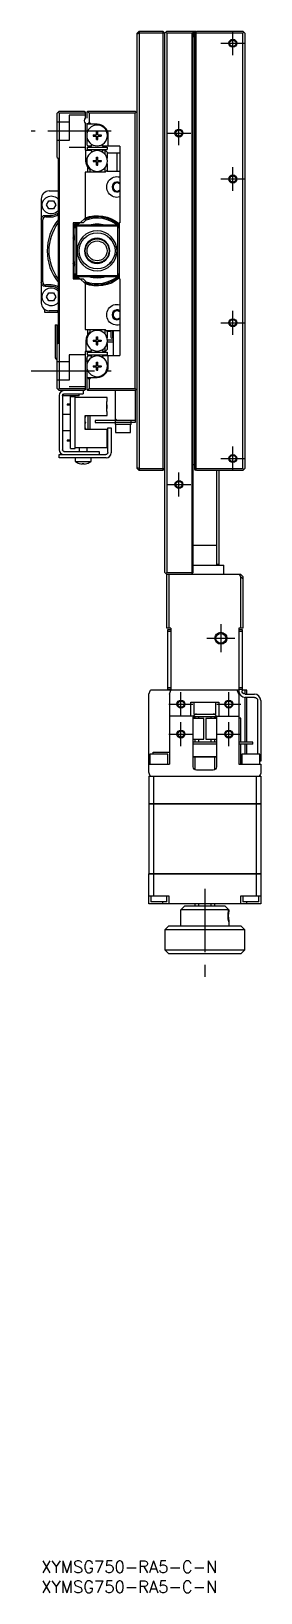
# Model space of a CAD drawing. Extents: x -2 to 451, y -8 to 383.
# Drawn here: x -2.5 to 55, y -8 to 383 of the extents above; entities that cross this region are included whole.
import ezdxf

# ---------------------------------------------------------------- set-up
doc = ezdxf.new("R2010")
doc.units = 0
doc.header["$LTSCALE"] = 0.5
doc.linetypes.add('CENTER', pattern=[50.8, 31.75, -6.35, 6.35, -6.35])
doc.linetypes.add('DASHED', pattern=[19.05, 12.7, -6.35])
for name, color, linetype in [('MSM_CENTER', 1, 'CENTER'), ('MSM_CONTINUOUS', 7, 'CONTINUOUS'), ('MSM_DASHED', 4, 'DASHED'), ('MSM_NARROW', 5, 'CONTINUOUS'), ('MSM_PART_NUMBER', 7, 'CONTINUOUS')]:
    doc.layers.add(name, color=color, linetype=linetype)
doc.styles.get("Standard").update_dxf_attribs({"font": 'txt.shx', "height": 1, "bigfont": 'bigfont.shx'})

# ---------------------------------------------------------------- blocks, each defined once
blk = doc.blocks.new('*U2')
at = {"layer": 'MSM_PART_NUMBER'}
blk.add_text('XYMSG750-RA5-C-N', height=3, dxfattribs=at).set_placement((0, -3))
blk = doc.blocks.new('*U3')
at = {"layer": 'MSM_PART_NUMBER'}
blk.add_text('XYMSG750-RA5-C-N', height=3, dxfattribs=at).set_placement((0, -8))

msp = doc.modelspace()

# ---------------------------------------------------------------- linework, layer by layer
at = {"layer": 'MSM_CENTER'}
for p, q in [((45, 380.02), (51, 380.02)), ((48, 377.02), (48, 383.02)), ((34.5, 354.52), (34.5, 360.52)), ((17.5, 358.02), (-2.5, 358.02)), ((31.5, 357.52), (37.5, 357.52)), ((48, 343.02), (48, 349.02)), ((45, 346.02), (51, 346.02)), ((48, 307.02), (48, 313.02)), ((45, 310.02), (51, 310.02)), ((-2.5, 298.02), (17.5, 298.02)), ((48, 273.02), (48, 279.02)), ((45, 276.02), (51, 276.02)), ((34.5, 266.52), (34.5, 272.52)), ((31.5, 269.52), (37.5, 269.52)), ((41.5, 231.02), (48.5, 231.02)), ((45, 234.52), (45, 227.52)), ((35, 211.52), (35, 217.52)), ((47, 211.52), (47, 217.52)), ((32, 214.52), (38, 214.52)), ((44, 214.52), (50, 214.52)), ((35, 204.02), (35, 210.02)), ((47, 204.02), (47, 210.02)), ((32, 207.02), (38, 207.02)), ((44, 207.02), (50, 207.02)), ((41, 168.27), (41, 146.27))]:
    msp.add_line(p, q, dxfattribs=at)
at = {"layer": 'MSM_CONTINUOUS'}
for p, q in [((24.5, 383.02), (24, 382.52)), ((24.5, 382.52), (24, 382.31)), ((24, 273.52), (24, 382.52)), ((24.5, 383.02), (30.5, 383.02)), ((24.5, 383.02), (24.5, 273.02)), ((31, 382.52), (24.5, 382.52)), ((30.5, 383.02), (31, 382.52)), ((30.5, 383.02), (30.5, 273.02)), ((31.5, 383.02), (31, 382.52)), ((31, 247.52), (31, 382.52)), ((31.5, 382.52), (31.25, 382.77)), ((31.5, 383.02), (38.7, 383.02)), ((37.8, 382.52), (31.5, 382.52)), ((31.5, 382.52), (31.5, 247.52)), ((38, 382.72), (37.8, 382.52)), ((37.8, 247.52), (37.8, 382.52)), ((38, 383.02), (38, 247.42)), ((38.2, 381.62), (38.2, 383.02)), ((38.5, 381.62), (38.2, 381.62)), ((38.4, 382.62), (38.4, 381.92)), ((38.6, 382.62), (38.5, 382.52)), ((38.5, 273.52), (38.5, 382.52)), ((39, 383.02), (38.6, 382.62)), ((38.6, 382.62), (38.7, 382.52)), ((38.7, 383.02), (38.85, 382.87)), ((38.7, 382.92), (38.9, 382.92)), ((38.7, 382.52), (38.7, 273.52)), ((50.5, 382.52), (38.7, 382.52)), ((39, 383.02), (50.5, 383.02)), ((51, 382.52), (50.5, 383.02)), ((50.5, 382.52), (50.75, 382.77)), ((50.5, 273.52), (50.5, 382.52)), ((51, 382.52), (51, 273.52)), ((4, 362.52), (4.5, 363.02)), ((4, 351.42), (4, 362.52)), ((4.5, 362.52), (4.25, 362.77)), ((4.5, 363.02), (10.8, 363.02)), ((4.5, 362.52), (4.5, 293.52)), ((11, 362.52), (4.5, 362.52)), ((10.8, 363.02), (11, 362.82)), ((11, 362.82), (11, 361.28)), ((11, 359.96), (11, 353.22)), ((11.5, 362.82), (11.6, 362.92)), ((11.5, 361.28), (11.5, 362.82)), ((11.5, 357.64), (11.5, 359.96)), ((11.7, 363.02), (11.6, 362.92)), ((11.6, 362.92), (12, 362.52)), ((12, 360.22), (11.65, 359.72)), ((11.7, 363.02), (23.5, 363.02)), ((12, 362.52), (12, 360.22)), ((23.5, 362.52), (12, 362.52)), ((12.5, 359.72), (12, 360.22)), ((24, 362.52), (23.5, 363.02)), ((23.5, 362.52), (23.75, 362.77)), ((23.5, 293.52), (23.5, 362.52)), ((14, 359.72), (11.5, 359.72)), ((11.5, 354.52), (11.5, 356.21)), ((13, 357.07), (13.8, 357.07)), ((13, 357.07), (13, 356.78)), ((13, 356.78), (13.8, 356.78)), ((13.53, 356.78), (13.53, 357.07)), ((13.86, 357.92), (14.15, 357.92)), ((13.86, 357.13), (13.86, 357.92)), ((14.15, 357.39), (13.86, 357.39)), ((13.86, 355.92), (13.86, 356.72)), ((13.86, 356.45), (14.15, 356.45)), ((13.86, 355.92), (14.15, 355.92)), ((14.15, 357.13), (14.15, 357.92)), ((14.15, 355.92), (14.15, 356.72)), ((14.21, 357.07), (15, 357.07)), ((14.21, 356.78), (15, 356.78)), ((14.47, 356.78), (14.47, 357.07)), ((15, 357.07), (15, 356.78)), ((16.8, 354.22), (16.8, 356.92)), ((11, 353.22), (12.46, 353.22)), ((11.2, 350.52), (11.2, 353.22)), ((11.5, 354.52), (11.8, 354.22)), ((11.5, 354.02), (11.5, 353.42)), ((11.5, 354.02), (16.5, 354.02)), ((11.5, 353.42), (16.5, 353.42)), ((12.45, 354.22), (11.8, 354.22)), ((12.6, 354.48), (12.45, 354.22)), ((12.46, 353.22), (12.67, 352.84)), ((15.55, 354.22), (15.4, 354.48)), ((15.46, 353.08), (15.54, 353.22)), ((16, 353.22), (15.54, 353.22)), ((19.7, 354.22), (15.55, 354.22)), ((16, 352.18), (16, 353.22)), ((16.5, 352.72), (16, 353.22)), ((16.5, 354.02), (16.5, 353.42)), ((16.5, 352.72), (16.5, 351.24)), ((19.7, 352.47), (16.5, 352.47)), ((19, 347.97), (19, 352.47)), ((19.7, 354.22), (19.7, 335.02)), ((4, 351.42), (4.3, 351.12)), ((4.3, 304.92), (4.3, 351.12)), ((11.7, 347.72), (11.7, 348.92)), ((12.2, 348.38), (12.2, 347.72)), ((13, 350.67), (13.8, 350.67)), ((13, 350.67), (13, 350.38)), ((13, 350.38), (13.8, 350.38)), ((13.53, 350.38), (13.53, 350.67)), ((13.86, 351.52), (14.15, 351.52)), ((13.86, 350.73), (13.86, 351.52)), ((14.15, 350.99), (13.86, 350.99)), ((13.86, 349.52), (13.86, 350.32)), ((13.86, 350.05), (14.15, 350.05)), ((13.86, 349.52), (14.15, 349.52)), ((14.15, 350.73), (14.15, 351.52)), ((14.15, 349.52), (14.15, 350.32)), ((14.21, 350.67), (15, 350.67)), ((14.21, 350.38), (15, 350.38)), ((14.47, 350.38), (14.47, 350.67)), ((15, 350.67), (15, 350.38)), ((16, 347.72), (16, 348.86)), ((16, 347.72), (16.5, 348.22)), ((16.5, 348.02), (16.3, 348.02)), ((16.5, 349.81), (16.5, 347.97)), ((16, 347.72), (11, 347.72)), ((11, 347.72), (11, 335.52)), ((16.5, 347.97), (19.7, 347.97)), ((0, 341.02), (0, 315.02)), ((1.35, 339.52), (1.92, 340.52)), ((1.92, 340.52), (3.08, 340.52)), ((2, 343.02), (4.3, 343.02)), ((3.08, 340.52), (3.65, 339.52)), ((1, 336.92), (2.5, 336.92)), ((1.13, 336.54), (2.5, 336.54)), ((1.92, 338.52), (1.35, 339.52)), ((3.08, 338.52), (1.92, 338.52)), ((3.65, 339.52), (3.08, 338.52)), ((0.38, 320.25), (0.38, 335.79)), ((10.5, 335.02), (8, 335.02)), ((8, 335.02), (8, 321.02)), ((8.5, 333.72), (9.3, 334.52)), ((8.5, 322.32), (8.5, 333.72)), ((8.8, 334.02), (8.8, 322.02)), ((19, 334.22), (9, 334.22)), ((9.3, 334.52), (18.7, 334.52)), ((9.79, 335.02), (11, 336.23)), ((11, 335.52), (10.5, 335.02)), ((18.7, 334.52), (19.5, 333.72)), ((19.2, 322.02), (19.2, 334.02)), ((19.5, 335.02), (19.5, 321.02)), ((19.7, 335.02), (19.5, 335.02)), ((17.2, 331), (17.2, 331.19)), ((17.2, 331), (17.43, 330.77)), ((17.43, 330.94), (17.43, 330.77)), ((17.43, 330.77), (17.56, 330.77)), ((17.56, 330.77), (17.56, 330.77)), ((12.56, 325.22), (12.63, 325.22)), ((12.69, 325.16), (12.63, 325.22)), ((15.38, 325.22), (15.31, 325.16)), ((15.38, 325.22), (15.44, 325.22)), ((17.43, 325.27), (17.2, 325.05)), ((17.2, 324.86), (17.2, 325.05)), ((17.43, 325.27), (17.43, 325.1)), ((17.56, 325.27), (17.43, 325.27)), ((17.56, 325.27), (17.56, 325.27)), ((8, 321.02), (10.5, 321.02)), ((9.3, 321.52), (8.5, 322.32)), ((9, 321.82), (19, 321.82)), ((18.7, 321.52), (9.3, 321.52)), ((11, 319.81), (9.79, 321.02)), ((10.5, 321.02), (11, 320.52)), ((19.5, 322.32), (18.7, 321.52)), ((19.7, 321.02), (19.5, 321.02)), ((19.7, 321.02), (19.7, 301.82)), ((2.5, 319.12), (1, 319.12)), ((2.5, 319.5), (1.13, 319.5)), ((1.35, 316.52), (1.92, 317.52)), ((1.92, 317.52), (3.08, 317.52)), ((3.08, 317.52), (3.65, 316.52)), ((11, 320.52), (11, 308.32)), ((0.9, 312.62), (0.9, 313.35)), ((1.92, 315.52), (1.35, 316.52)), ((3.08, 315.52), (1.92, 315.52)), ((4.3, 313.02), (2, 313.02)), ((3.65, 316.52), (3.08, 315.52)), ((4.1, 313.02), (4.1, 312.62)), ((4.1, 312.62), (0.9, 312.62)), ((3.5, 309.52), (4, 309.52)), ((3.5, 309.52), (3.5, 301.52)), ((4, 304.62), (4, 309.52)), ((11, 308.32), (16, 308.32)), ((11.2, 305.52), (11.2, 302.82)), ((11.7, 307.12), (11.7, 308.32)), ((12.2, 308.32), (12.2, 307.67)), ((13, 305.67), (13.8, 305.67)), ((13, 305.67), (13, 305.38)), ((13, 305.38), (13.8, 305.38)), ((13.53, 305.38), (13.53, 305.67)), ((13.86, 306.52), (14.15, 306.52)), ((13.86, 305.73), (13.86, 306.52)), ((14.15, 305.99), (13.86, 305.99)), ((13.86, 304.52), (13.86, 305.32)), ((13.86, 305.05), (14.15, 305.05)), ((14.15, 305.73), (14.15, 306.52)), ((14.15, 304.52), (14.15, 305.32)), ((14.21, 305.67), (15, 305.67)), ((14.21, 305.38), (15, 305.38)), ((14.47, 305.38), (14.47, 305.67)), ((15, 305.67), (15, 305.38)), ((16, 307.18), (16, 308.32)), ((16.5, 307.82), (16, 308.32)), ((19.7, 308.02), (16.3, 308.02)), ((17.43, 307.82), (16.5, 307.82)), ((16.5, 307.82), (16.5, 306.24)), ((18, 305.12), (16.57, 305.12)), ((18, 305.62), (16.6, 305.62)), ((17.43, 308.02), (17.43, 306.42)), ((17.93, 306.42), (17.93, 308.02)), ((18, 307.82), (17.93, 307.82)), ((18, 308.02), (18, 301.82)), ((4.3, 304.92), (4, 304.62)), ((4, 293.52), (4, 304.62)), ((12.46, 302.82), (11, 302.82)), ((11, 302.82), (11, 293.22)), ((11.5, 302.62), (11.5, 302.02)), ((11.5, 302.62), (16.5, 302.62)), ((11.5, 302.02), (16.5, 302.02)), ((11.8, 301.82), (11.5, 301.52)), ((11.5, 299.84), (11.5, 301.52)), ((11.8, 301.82), (12.45, 301.82)), ((12.6, 301.56), (12.45, 301.82)), ((12.46, 302.82), (12.67, 303.2)), ((13.86, 304.52), (14.15, 304.52)), ((15.55, 301.82), (15.4, 301.56)), ((15.46, 302.96), (15.54, 302.82)), ((16, 302.82), (15.54, 302.82)), ((15.55, 301.82), (19.7, 301.82)), ((16, 302.82), (16, 303.86)), ((16, 302.82), (16.5, 303.32)), ((16.5, 304.81), (16.5, 303.32)), ((16.5, 302.62), (16.5, 302.02)), ((16.8, 299.12), (16.8, 301.82)), ((11, 301.02), (11.5, 301.02)), ((11, 300.52), (11.5, 300.52)), ((11.5, 293.22), (11.5, 298.41)), ((13, 299.27), (13.8, 299.27)), ((13, 299.27), (13, 298.98)), ((13, 298.98), (13.8, 298.98)), ((13.53, 298.98), (13.53, 299.27)), ((13.86, 300.12), (14.15, 300.12)), ((13.86, 299.33), (13.86, 300.12)), ((14.15, 299.59), (13.86, 299.59)), ((13.86, 298.12), (13.86, 298.92)), ((13.86, 298.65), (14.15, 298.65)), ((13.86, 298.12), (14.15, 298.12)), ((14.15, 299.33), (14.15, 300.12)), ((14.15, 298.12), (14.15, 298.92)), ((14.21, 299.27), (15, 299.27)), ((14.21, 298.98), (15, 298.98)), ((14.47, 298.98), (14.47, 299.27)), ((15, 299.27), (15, 298.98)), ((4.25, 293.27), (4, 293.52)), ((4.25, 293.27), (4.5, 293.52)), ((4.5, 293.02), (4.25, 293.27)), ((4.5, 293.52), (11, 293.52)), ((11.5, 296.32), (14, 296.32)), ((12, 293.52), (11.6, 293.12)), ((11.65, 296.32), (12, 295.82)), ((12, 295.82), (12.5, 296.32)), ((12, 295.82), (12, 293.52)), ((12, 293.52), (23.5, 293.52)), ((23.75, 293.27), (23.5, 293.52)), ((23.5, 293.02), (24, 293.52)), ((10.8, 293.02), (4.5, 293.02)), ((4.5, 291.82), (4.5, 278.22)), ((5.3, 291.82), (5.3, 278.22)), ((5.5, 292.17), (5.5, 291.72)), ((9.5, 291.72), (5.5, 291.72)), ((5.7, 292.22), (10.5, 292.22)), ((6.5, 289.65), (6.5, 289.4)), ((7.3, 289.65), (6.5, 289.65)), ((7.3, 289.4), (6.5, 289.4)), ((7.3, 278.52), (7.3, 291.52)), ((7.3, 291.52), (8.5, 291.52)), ((8.5, 278.52), (8.5, 291.52)), ((16.5, 291.27), (8.5, 291.27)), ((9.5, 291.72), (9.5, 292.22)), ((10.5, 293.02), (10.5, 292.22)), ((11, 293.22), (10.8, 293.02)), ((11.6, 293.12), (11.5, 293.22)), ((11.6, 293.12), (11.7, 293.02)), ((23.5, 293.02), (11.7, 293.02)), ((16.5, 290.27), (16.4, 290.27)), ((16.4, 287.77), (16.4, 290.27)), ((16.4, 289.47), (16.5, 289.47)), ((16.5, 290.27), (16.5, 291.27)), ((16.5, 288.57), (16.5, 289.47)), ((18.5, 293.02), (18.5, 284.52)), ((23.5, 293.02), (23.5, 285.02)), ((7.3, 287.02), (5.3, 287.02)), ((11, 286.77), (16.5, 286.77)), ((11, 283.27), (11, 286.77)), ((11.7, 286.77), (11.7, 283.27)), ((12.2, 286.77), (12.2, 283.27)), ((13.5, 285.52), (13.5, 285.02)), ((23.5, 285.52), (13.5, 285.52)), ((16.4, 289.1), (16.5, 289.1)), ((16.4, 288.95), (16.5, 288.95)), ((16.4, 288.57), (16.5, 288.57)), ((16.5, 287.77), (16.4, 287.77)), ((16.5, 286.77), (16.5, 287.77)), ((19, 285.52), (18.5, 286.02)), ((22.5, 284.52), (22.5, 285.52)), ((5.3, 283.02), (7.3, 283.02)), ((16.5, 283.27), (11, 283.27)), ((13.5, 285.02), (18.5, 285.02)), ((16.5, 278.77), (16.5, 283.27)), ((16.7, 277.52), (16.7, 283.72)), ((16.7, 283.72), (17.5, 283.72)), ((17.5, 283.72), (17.5, 277.42)), ((22.5, 285.02), (18.5, 285.02)), ((22.5, 284.52), (18.5, 284.52)), ((18.6, 284.52), (18.6, 282.52)), ((18.6, 282.52), (22.4, 282.52)), ((22.4, 282.52), (22.4, 284.52)), ((23.5, 285.02), (22.5, 285.02)), ((5.7, 277.82), (14.5, 277.82)), ((6.5, 280.65), (6.5, 280.4)), ((7.3, 280.65), (6.5, 280.65)), ((7.3, 280.4), (6.5, 280.4)), ((7.3, 278.52), (8.5, 278.52)), ((8.5, 278.77), (16.5, 278.77)), ((9.5, 278.77), (9.5, 277.82)), ((11.5, 277.82), (11.5, 278.77)), ((14.5, 277.82), (14.5, 277.02)), ((4.5, 276.22), (4.5, 277.02)), ((4.5, 277.02), (16.2, 277.02)), ((16.3, 276.22), (4.5, 276.22)), ((8.5, 276.22), (8.5, 275.32)), ((8.5, 275.32), (12.5, 275.32)), ((9.55, 274.77), (9.57, 274.77)), ((10.3, 274.77), (10.7, 274.77)), ((10.3, 274.63), (10.3, 274.77)), ((10.7, 274.77), (10.7, 274.63)), ((11.43, 274.77), (11.45, 274.77)), ((12.5, 275.32), (12.5, 276.22)), ((24.5, 273.52), (24, 273.73)), ((38.5, 274.42), (38.1, 274.42)), ((38.1, 247.52), (38.1, 274.42)), ((38.4, 274.12), (38.4, 273.42)), ((24.5, 273.02), (24, 273.52)), ((24.5, 273.52), (31, 273.52)), ((30.5, 273.02), (24.5, 273.02)), ((31, 273.52), (30.5, 273.02)), ((38.5, 273.52), (38.6, 273.42)), ((38.7, 273.52), (38.6, 273.42)), ((38.6, 273.42), (39, 273.02)), ((38.7, 273.52), (50.5, 273.52)), ((38.9, 273.12), (38.7, 273.12)), ((50.5, 273.02), (39, 273.02)), ((44, 249.32), (44, 273.02)), ((44.5, 273.02), (44.5, 249.52)), ((50.75, 273.27), (50.5, 273.52)), ((50.5, 273.02), (51, 273.52)), ((38.1, 254.32), (44, 254.32)), ((31, 247.52), (31.5, 247.02)), ((31.25, 247.27), (31.5, 247.52)), ((31.5, 247.52), (37.8, 247.52)), ((31.5, 233.52), (31.5, 247.02)), ((50, 247.02), (31.5, 247.02)), ((32, 247.02), (32, 233.52)), ((37.6, 247.02), (38, 247.42)), ((37.8, 247.52), (37.95, 247.37)), ((38, 247.42), (38.1, 247.52)), ((38.1, 249.32), (45.75, 249.32)), ((44.5, 249.52), (44, 249.52)), ((45.75, 247.02), (45.75, 249.32)), ((50, 246.41), (49.69, 247.02)), ((50, 247.02), (50.5, 246.52)), ((50, 233.52), (50, 246.41)), ((50.5, 245.91), (50, 246.41)), ((50.5, 246.52), (50.5, 233.52)), ((32.5, 233.52), (31.5, 233.52)), ((31.7, 218.22), (31.7, 233.22)), ((31.7, 233.22), (32.5, 233.22)), ((32.5, 232.72), (31.7, 232.72)), ((32.5, 233.52), (32.5, 218.02)), ((49.5, 233.52), (49.5, 217.82)), ((50.5, 233.52), (49.5, 233.52)), ((49.5, 233.22), (50.3, 233.22)), ((50.3, 232.72), (49.5, 232.72)), ((50.3, 233.22), (50.3, 217.82)), ((27, 217.02), (27.38, 218.02)), ((27, 197.52), (27, 217.02)), ((32.48, 218.02), (27.38, 218.02)), ((31.7, 218.72), (32.5, 218.72)), ((32.5, 218.22), (31.7, 218.22)), ((32.1, 217.02), (32.48, 218.02)), ((32.1, 217.02), (32.1, 199.52)), ((49.5, 218.02), (32.5, 218.02)), ((49.5, 217.02), (49.12, 218.02)), ((49.5, 218.72), (50.3, 218.72)), ((50.3, 218.22), (49.5, 218.22)), ((49.5, 217.02), (49.5, 199.52)), ((51.5, 218.02), (50.3, 218.02)), ((51, 218.02), (51, 217.03)), ((51, 216.22), (51, 205.02)), ((51.1, 217.02), (53.4, 217.02)), ((53.4, 216.22), (51.1, 216.22)), ((51.5, 217.02), (51.5, 218.02)), ((51.5, 205.02), (51.5, 216.22)), ((54.2, 215.42), (54.2, 202.02)), ((55, 215.42), (55, 200.22)), ((38.13, 211.52), (32.1, 211.52)), ((37.5, 215.02), (44.5, 215.02)), ((37.5, 211.52), (37.5, 215.02)), ((38.1, 198.82), (38.1, 211.22)), ((38.12, 211.42), (43.88, 211.42)), ((38.13, 211.52), (38.13, 211.43)), ((38.13, 211.43), (38.16, 211.51)), ((38.25, 215.02), (38.25, 212.02)), ((38.25, 212.02), (43.75, 212.02)), ((38.5, 211.42), (38.5, 210.92)), ((39.5, 210.92), (39.5, 211.42)), ((42.5, 211.42), (42.5, 210.92)), ((43.5, 210.92), (43.5, 211.42)), ((43.75, 212.02), (43.75, 215.02)), ((43.85, 211.51), (43.87, 211.43)), ((43.87, 211.52), (43.87, 211.43)), ((43.87, 211.52), (49.5, 211.52)), ((43.9, 211.22), (43.9, 198.82)), ((44.5, 215.02), (44.5, 211.52)), ((38.5, 211.02), (38.1, 211.02)), ((40.75, 210.92), (38.1, 210.92)), ((40.75, 205.72), (40.75, 210.92)), ((41.25, 210.92), (41.25, 205.72)), ((43.9, 210.92), (41.25, 210.92)), ((43.9, 211.02), (43.5, 211.02)), ((50, 211.02), (49.5, 211.02)), ((50, 205.02), (50, 211.02)), ((38.1, 205.72), (40.75, 205.72)), ((43.9, 205.02), (38.1, 205.02)), ((43.9, 204.52), (38.1, 204.52)), ((38.5, 205.72), (38.5, 205.02)), ((39.5, 205.02), (39.5, 205.72)), ((41.25, 205.72), (43.9, 205.72)), ((42.5, 205.72), (42.5, 205.02)), ((43.5, 205.02), (43.5, 205.72)), ((53, 205.02), (49.5, 205.02)), ((53, 204.52), (49.5, 204.52)), ((50, 199.52), (50, 204.52)), ((51, 204.52), (51, 202.02)), ((51.5, 202.02), (51.5, 204.52)), ((53, 204.52), (53, 205.02)), ((27, 199.52), (32.1, 199.52)), ((31.75, 202.02), (27.25, 202.02)), ((27.25, 202.02), (27.25, 199.52)), ((28.05, 202.02), (28.05, 202.52)), ((28.05, 202.52), (32.1, 202.52)), ((31.75, 199.52), (31.75, 202.02)), ((38.1, 201.42), (43.9, 201.42)), ((43.9, 201.22), (38.1, 201.22)), ((38.5, 201.22), (38.5, 198.13)), ((43.5, 198.13), (43.5, 201.22)), ((49.5, 199.52), (55, 199.52)), ((54.75, 202.02), (50.25, 202.02)), ((50.25, 202.02), (50.25, 199.52)), ((54.75, 199.52), (54.75, 202.02)), ((54.75, 200.72), (55, 200.72)), ((55, 200.22), (54.75, 200.22)), ((55, 199.52), (55, 197.52)), ((27, 196.52), (27, 189.53)), ((27, 196.52), (55, 196.52)), ((28.15, 196.52), (28.15, 189.53)), ((43.1, 198.02), (38.9, 198.02)), ((53.85, 196.52), (53.85, 189.53)), ((55, 196.52), (55, 189.53)), ((27, 189.53), (55, 189.53)), ((27, 189.52), (27, 172.03)), ((55, 189.52), (27, 189.52)), ((27.01, 189.52), (27.01, 189.53)), ((28.15, 189.52), (28.15, 172.03)), ((28.16, 189.52), (28.16, 189.53)), ((53.84, 189.52), (53.84, 189.53)), ((53.85, 189.52), (53.85, 172.03)), ((54.99, 189.52), (54.99, 189.53)), ((55, 189.52), (55, 172.03)), ((27, 172.03), (55, 172.03)), ((55, 172.02), (27, 172.02)), ((27, 164.52), (27, 172.02)), ((27.01, 172.02), (27.01, 172.03)), ((28.15, 172.02), (28.15, 166.52)), ((28.16, 172.02), (28.16, 172.03)), ((53.84, 172.02), (53.84, 172.03)), ((53.85, 172.02), (53.85, 166.52)), ((54.99, 172.02), (54.99, 172.03)), ((55, 172.02), (55, 164.52)), ((27, 166.52), (32, 166.52)), ((55, 164.52), (27, 164.52)), ((27.5, 166.52), (27.5, 165.02)), ((31.5, 165.02), (27.5, 165.02)), ((30.5, 164.52), (30.5, 165.02)), ((31.5, 165.02), (31.5, 166.52)), ((32, 166.52), (32, 164.52)), ((38.5, 164.52), (38.5, 164.02)), ((39.5, 164.02), (39.5, 164.52)), ((42.5, 164.52), (42.5, 164.02)), ((43.5, 164.02), (43.5, 164.52)), ((50, 166.52), (55, 166.52)), ((50, 164.52), (50, 166.52)), ((50.5, 166.52), (50.5, 165.02)), ((54.5, 165.02), (50.5, 165.02)), ((51.5, 164.52), (51.5, 165.02)), ((54.5, 165.02), (54.5, 166.52)), ((36, 164.02), (35, 163.02)), ((47, 163.02), (35, 163.02)), ((35, 159.02), (35, 163.02)), ((36, 164.02), (46, 164.02)), ((47, 163.02), (46, 164.02)), ((47, 163.02), (47, 162.77)), ((32, 159.02), (31, 158.02)), ((51, 158.02), (31, 158.02)), ((31, 158.02), (31, 153.02)), ((32, 159.02), (50, 159.02)), ((47, 160.27), (47, 159.02)), ((51, 158.02), (50, 159.02)), ((51, 153.02), (51, 158.02)), ((31, 153.02), (51, 153.02)), ((31, 153.02), (32, 152.02)), ((50, 152.02), (51, 153.02)), ((50, 152.02), (32, 152.02))]:
    msp.add_line(p, q, dxfattribs=at)
for centre, radius in [((48, 380.02), 0.783), ((34.5, 357.52), 0.783), ((48, 346.02), 0.783), ((14, 328.02), 4.5), ((14, 328.02), 3), ((48, 310.02), 0.783), ((48, 276.02), 0.783), ((34.5, 269.52), 0.783), ((45, 231.02), 1.23), ((35, 214.52), 0.783), ((47, 214.52), 0.783), ((35, 207.02), 0.783), ((47, 207.02), 0.783)]:
    msp.add_circle(centre, radius, dxfattribs=at)
at = {"layer": 'MSM_CONTINUOUS', "extrusion": (0, 0, -1)}
for centre, radius in [((-14, 356.92), 2.6), ((-14, 350.52), 2.6), ((-14, 328.02), 5), ((-14, 328.02), 3.15), ((-14, 305.52), 2.6), ((-14, 299.12), 2.6)]:
    msp.add_circle(centre, radius, dxfattribs=at)
at = {"layer": 'MSM_CONTINUOUS'}
for centre, radius, start, end in [((38.7, 382.62), 0.3, 90, 180), ((38.7, 381.92), 0.3, 180, 228.1897), ((11.75, 360.62), 1, 138.5904, 221.4096), ((14, 356.92), 2.8, 0, 90), ((14, 353.72), 1.59, 143.8028, 169.1069), ((14, 353.72), 1.59, 190.8931, 216.1972), ((14.12, 353.61), 1.75, 142.994, 150), ((14.12, 353.84), 1.75, 214.5052, 217.006), ((13.89, 353.61), 1.75, 30, 37.006), ((14, 353.72), 1.59, 10.8931, 36.1972), ((14, 353.72), 1.59, 323.8028, 349.1069), ((13.89, 353.84), 1.75, 322.994, 334.5052), ((14, 350.52), 2.8, 214.7719, 229.9948), ((19, 344.02), 1.01, 45.9346, 314.0654), ((2, 341.02), 2, 90, 180), ((1.11, 335.81), 0.727, 88.5587, 181.4413), ((2.5, 339.52), 2.6, 270, 313.8131), ((2.5, 339.52), 2.98, 270, 307.1302), ((14, 328.02), 8.5, 49.6798, 110.6673), ((14, 328.02), 12.5, 140.8958, 219.1042), ((14, 328.02), 8.5, 124.5603, 134.9009), ((14, 328.02), 8.2, 121.3881, 137.0297), ((14, 328.02), 8.2, 47.8764, 111.4601), ((14, 328.02), 6.5, 147.7958, 157.3801), ((14, 328.02), 6.5, 202.6199, 212.2042), ((14, 328.02), 8.2, 222.9703, 238.6119), ((14, 328.02), 8.5, 225.0991, 235.4397), ((14, 328.02), 8.2, 248.5399, 312.1236), ((14, 328.02), 8.5, 249.3327, 310.3202), ((1.11, 320.23), 0.728, 178.5787, 271.4213), ((2.5, 316.52), 2.98, 52.8698, 90), ((2.5, 316.52), 2.6, 46.1869, 90), ((2, 315.02), 2, 180, 270), ((19, 312.02), 1.01, 45.9346, 314.0654), ((14, 305.52), 2.8, 130.0052, 180), ((17.68, 306.42), 0.25, 180, 0), ((4.5, 301.52), 1, 180, 240.0001), ((14, 302.32), 1.59, 143.8028, 169.1069), ((14, 302.32), 1.59, 190.8931, 216.1972), ((14, 302.32), 1.59, 10.8931, 36.1972), ((14, 302.32), 1.59, 323.8028, 349.1069), ((14, 299.12), 2.8, 270, 0), ((5.7, 291.82), 1.2, 90, 180), ((10.9, 286.52), 0.25, 293.5782, 66.4218), ((10.9, 285.02), 0.25, 293.5782, 66.4218), ((10.9, 283.52), 0.25, 293.5782, 66.4218), ((5.7, 278.22), 1.2, 180, 270), ((10.5, 277.82), 3.2, 231.3178, 252.73), ((10.5, 277.82), 3.19, 253.0947, 266.4096), ((10.5, 277.82), 3.19, 273.5904, 286.9053), ((10.5, 277.82), 3.2, 287.27, 308.6822), ((16.3, 277.42), 1.2, 270, 0), ((38.7, 274.12), 0.3, 131.8103, 180), ((38.7, 273.42), 0.3, 180, 270), ((51.1, 217.82), 1.6, 180, 270), ((53.4, 215.42), 1.6, 0, 90), ((38.9, 211.22), 0.802, 90.0839, 158.3715), ((43.1, 211.22), 0.8, 21.0185, 90), ((52.87, 161.52), 6, 167.9783, 192.0217)]:
    msp.add_arc(centre, radius, start, end, dxfattribs=at)
at = {"layer": 'MSM_CONTINUOUS', "extrusion": (0, 0, -1)}
for centre, radius, start, end in [((-13.8, 357.13), 0.06, 180, 270), ((-13.8, 356.72), 0.06, 90, 180), ((-14.21, 357.13), 0.06, 270, 0), ((-14.21, 356.72), 0.06, 0, 90), ((-14, 350.52), 2.8, 325.2281, 0), ((-13.8, 350.73), 0.06, 180, 270), ((-13.8, 350.32), 0.06, 90, 180), ((-14.21, 350.73), 0.06, 270, 0), ((-14.21, 350.32), 0.06, 0, 90), ((-19, 344.02), 2.6, 254.3815, 105.6185), ((-2.5, 339.52), 2.25, 216.8699, 143.1302), ((-1, 335.92), 1, 0, 90), ((-14, 328.02), 8.8, 70.0677, 128.6822), ((-14, 328.02), 12, 323.9334, 36.0666), ((-14, 328.02), 8.8, 47.0141, 52.6982), ((-14, 328.02), 6.8, 72.9174, 107.0826), ((-14, 328.02), 6.8, 28.0725, 36.0189), ((-14, 328.02), 6.8, 323.9811, 331.9275), ((-14, 328.02), 8.8, 307.3018, 312.9859), ((-14, 328.02), 8.8, 231.3178, 289.9323), ((-14, 328.02), 6.8, 252.9174, 287.0826), ((-1, 320.12), 1, 270, 0), ((-2.5, 316.52), 2.25, 216.8699, 143.1302), ((-19, 312.02), 2.6, 254.3815, 105.6185), ((-13.8, 305.73), 0.06, 180, 270), ((-13.8, 305.32), 0.06, 90, 180), ((-14.21, 305.73), 0.06, 270, 0), ((-14.21, 305.32), 0.06, 0, 90), ((-14.12, 302.44), 1.75, 322.994, 330), ((-14.12, 302.21), 1.75, 34.5052, 37.006), ((-13.89, 302.21), 1.75, 142.994, 154.5052), ((-13.89, 302.44), 1.75, 210, 217.006), ((-13.8, 299.33), 0.06, 180, 270), ((-13.8, 298.92), 0.06, 90, 180), ((-14.21, 299.33), 0.06, 270, 0), ((-14.21, 298.92), 0.06, 0, 90), ((-5.7, 291.82), 0.4, 0, 90), ((-5.7, 278.22), 0.4, 270, 0), ((-16.2, 277.52), 0.5, 180, 270), ((-51.1, 217.82), 0.8, 270, 0), ((-53.4, 215.42), 0.8, 90, 180), ((-38.9, 211.22), 0.8, 0, 15.1266), ((-43.1, 211.22), 0.8, 164.8734, 180), ((-28.5, 197.52), 1.5, 318.1897, 0), ((-38.9, 198.82), 0.8, 270, 0), ((-43.1, 198.82), 0.8, 180, 270), ((-53.5, 197.52), 1.5, 180, 221.8103)]:
    msp.add_arc(centre, radius, start, end, dxfattribs=at)
at = {"layer": 'MSM_DASHED'}
for p, q in [((7, 360.27), (4, 360.27)), ((11, 362.02), (7, 362.02)), ((7, 362.02), (7, 354.02)), ((4, 355.77), (7, 355.77)), ((7, 354.02), (11, 354.02)), ((7, 302.02), (7, 294.02)), ((11, 302.02), (7, 302.02)), ((7, 300.27), (4, 300.27)), ((4, 295.77), (7, 295.77)), ((7, 294.02), (11, 294.02))]:
    msp.add_line(p, q, dxfattribs=at)
at = {"layer": 'MSM_NARROW'}
msp.add_line((46.94, 162.78), (47, 163.02), dxfattribs=at)
for centre, radius in [((48, 380.02), 1), ((34.5, 357.52), 1), ((48, 346.02), 1), ((14, 328.02), 2.5), ((48, 310.02), 1), ((48, 276.02), 1), ((34.5, 269.52), 1), ((45, 231.02), 1.5), ((35, 214.52), 1), ((47, 214.52), 1), ((35, 207.02), 1), ((47, 207.02), 1)]:
    msp.add_circle(centre, radius, dxfattribs=at)
for centre in [(19, 344.02), (19, 312.02)]:
    msp.add_arc(centre, 1.25, 55.9442, 304.0558, dxfattribs=at)
at = {"layer": 'MSM_NARROW', "extrusion": (0, 0, -1)}
msp.add_arc((-52.79, 161.52), 5.98, 345.5135, 12.1986, dxfattribs=at)

# ---------------------------------------------------------------- block references
at = {"layer": 'MSM_CONTINUOUS'}
for name in ['*U2', '*U3']:
    msp.add_blockref(name, (0, 0), dxfattribs=at)

doc.saveas('drawing.dxf')
